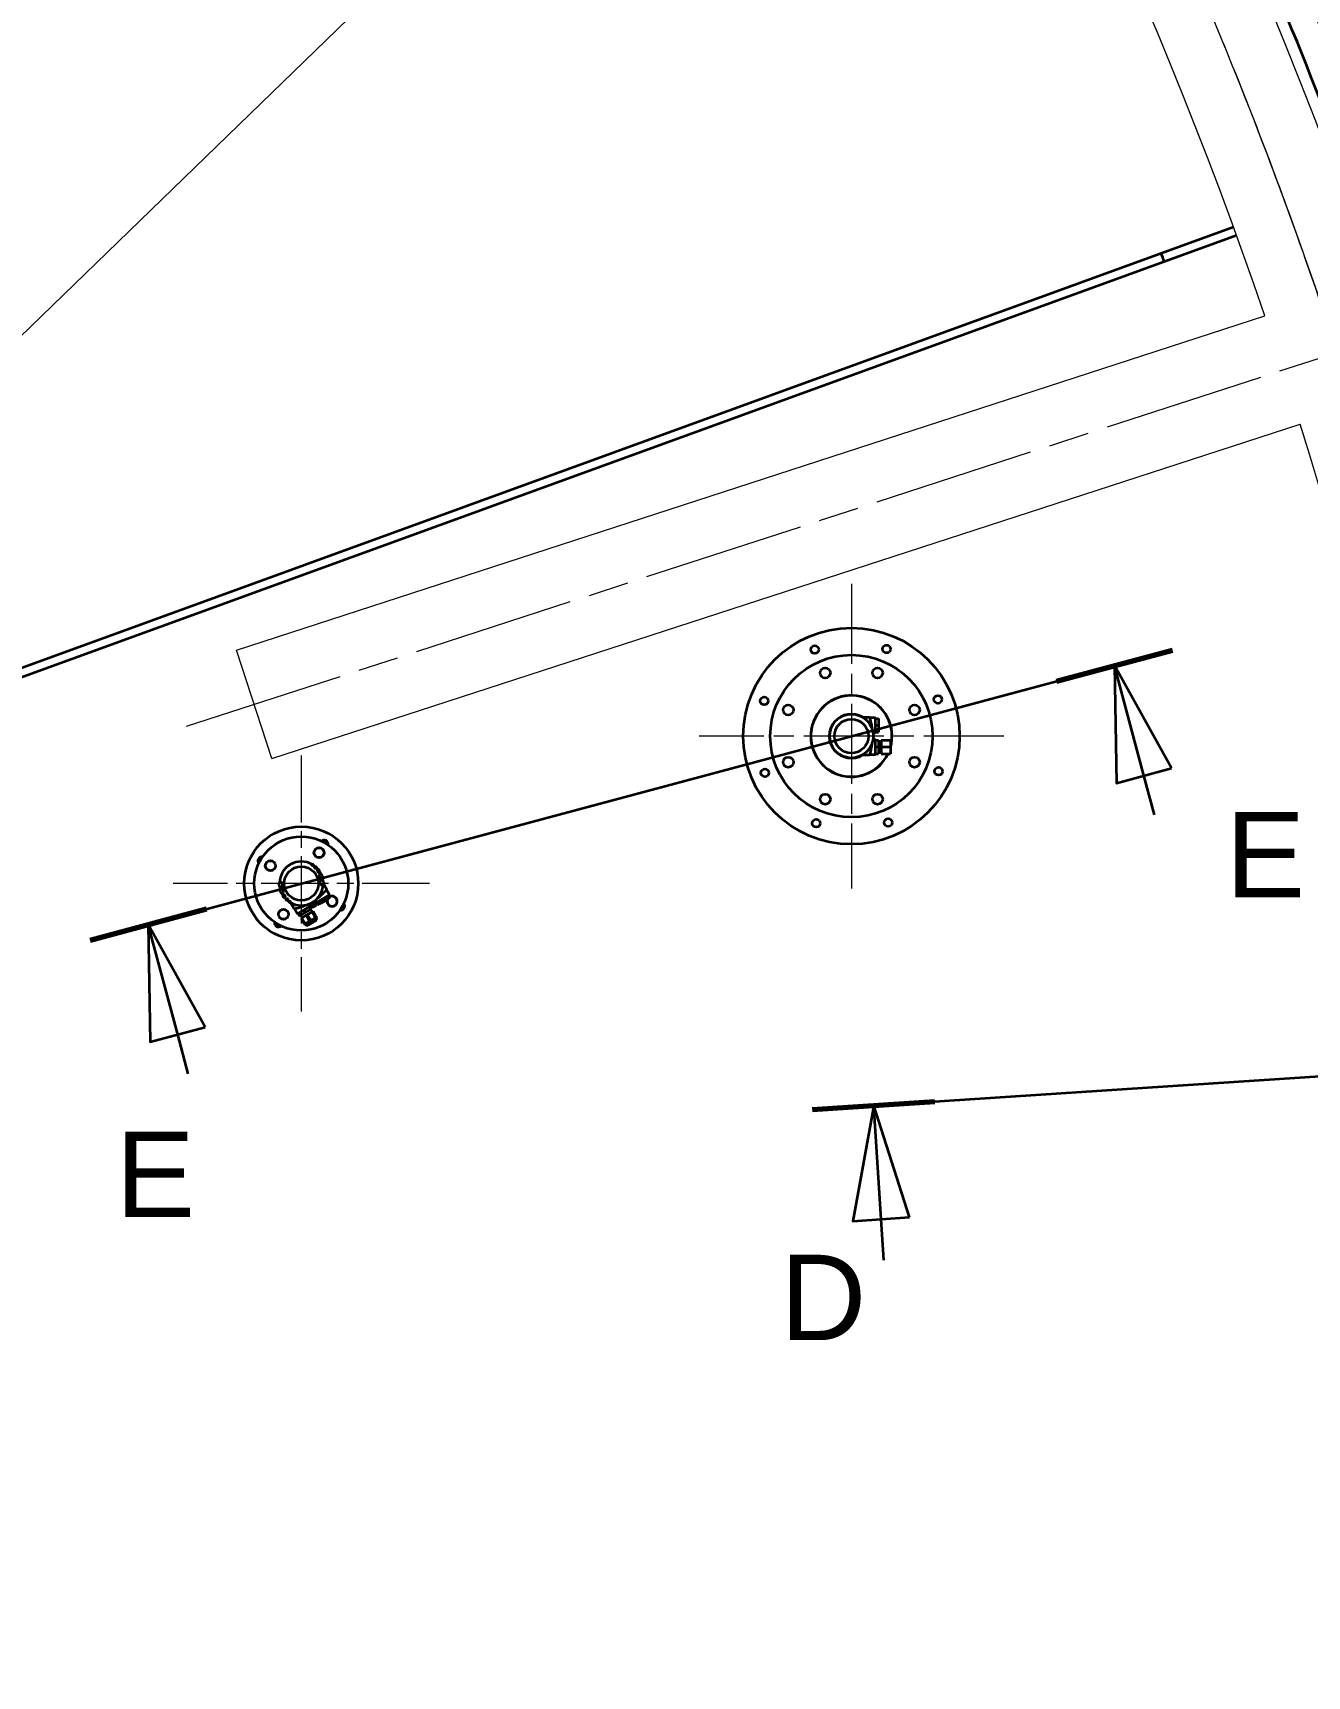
# Model space of a CAD drawing. Header units: millimetres. Extents: x 0 to 42050, y 0 to 29700.
# Drawn here: x 15014 to 17251, y 9618 to 12504 of the extents above; entities that cross this region are included whole.
import ezdxf

# ---------------------------------------------------------------- set-up
doc = ezdxf.new("R2010")
doc.units = ezdxf.units.MM
doc.header["$LTSCALE"] = 50
doc.linetypes.add('CHAIN', pattern=[0.3543, 0.2362, -0.0295, 0.0591, -0.0295])
for name, color, linetype, lineweight in [('Center Mark', 7, 'Continuous', 18), ('Section Line', 7, 'CHAIN', 35), ('Symbol', 7, 'Continuous', 18), ('Visible', 7, 'Continuous', 35)]:
    doc.layers.add(name, color=color, linetype=linetype, lineweight=lineweight)
for name, color, linetype, lineweight, true_color in [('P_Cable Ducts (CD)', 30, 'Continuous', 18, 0xff7f00), ('P_Cable Ducts Centerline', 30, 'CHAIN', 18, 0xff7f00), ('P_Condensate Centerline', 40, 'CHAIN', 18, 0xffbf00)]:
    doc.layers.add(name, color=color, linetype=linetype, lineweight=lineweight, true_color=true_color)
doc.styles.add('Title', font='arial.ttf')

# ---------------------------------------------------------------- blocks, each defined once
blk = doc.blocks.new('2dTransSection4')
at = {"layer": 'Section Line', "linetype": 'CHAIN', "ltscale": 19.827229}
blk.add_line((302.294, 218.219), (340.302, 228.403), dxfattribs=at)
at = {"layer": 'Section Line', "linetype": 'Continuous', "lineweight": 70}
for p, q in [((336.221, 227.31), (340.302, 228.403)), ((302.294, 218.219), (306.375, 219.312))]:
    blk.add_line(p, q, dxfattribs=at)
at = {"layer": 'Section Line', "linetype": 'Continuous'}
for p, q in [((339.297, 223.993), (338.261, 227.856)), ((340.263, 224.251), (338.261, 227.856)), ((338.261, 227.856), (338.331, 223.734)), ((338.331, 223.734), (340.263, 224.251)), ((339.666, 222.613), (339.297, 223.993)), ((305.37, 214.902), (304.334, 218.766)), ((306.335, 215.161), (304.334, 218.766)), ((304.334, 218.766), (304.404, 214.643)), ((304.404, 214.643), (306.335, 215.161)), ((305.739, 213.523), (305.37, 214.902))]:
    blk.add_line(p, q, dxfattribs=at)
at = {"layer": 'Section Line', "linetype": 'Continuous', "flags": 128}
for points in [[(340.263, 224.251), (338.261, 227.856), (338.331, 223.734), (340.263, 224.251)], [(306.335, 215.161), (304.334, 218.766), (304.404, 214.643), (306.335, 215.161)]]:
    blk.add_lwpolyline(points, dxfattribs=at)
at = {"layer": 'Section Line'}
for points in [[(340.263, 224.251), (338.261, 227.856), (338.331, 223.734), (340.263, 224.251)], [(306.335, 215.161), (304.334, 218.766), (304.404, 214.643), (306.335, 215.161)]]:
    blk.add_solid(points, dxfattribs=at)
at = {"layer": 'Section Line', "char_height": 3, "attachment_point": 7, "style": 'Title'}
for insert in [(342.164, 219.717), (303.178, 208.491)]:
    blk.add_mtext('E', dxfattribs=dict(at, insert=insert))
blk = doc.blocks.new('2dTransSection5')
at = {"layer": 'Section Line', "linetype": 'CHAIN', "ltscale": 20.058744}
blk.add_line((327.657, 212.264), (367.412, 214.87), dxfattribs=at)
at = {"layer": 'Section Line', "linetype": 'Continuous', "lineweight": 70}
for p, q in [((363.115, 214.589), (367.412, 214.87)), ((327.657, 212.264), (331.954, 212.546))]:
    blk.add_line(p, q, dxfattribs=at)
at = {"layer": 'Section Line', "linetype": 'Continuous'}
for p, q in [((365.264, 214.729), (364.527, 210.673)), ((365.525, 210.738), (365.264, 214.729)), ((366.523, 210.803), (365.264, 214.729)), ((329.806, 212.405), (329.069, 208.348)), ((330.067, 208.414), (329.806, 212.405)), ((331.065, 208.479), (329.806, 212.405)), ((364.527, 210.673), (366.523, 210.803)), ((365.62, 209.297), (365.525, 210.738)), ((329.069, 208.348), (331.065, 208.479)), ((330.162, 206.973), (330.067, 208.414))]:
    blk.add_line(p, q, dxfattribs=at)
at = {"layer": 'Section Line', "linetype": 'Continuous', "flags": 128}
for points in [[(366.523, 210.803), (365.264, 214.729), (364.527, 210.673), (366.523, 210.803)], [(331.065, 208.479), (329.806, 212.405), (329.069, 208.348), (331.065, 208.479)]]:
    blk.add_lwpolyline(points, dxfattribs=at)
at = {"layer": 'Section Line'}
for points in [[(366.523, 210.803), (365.264, 214.729), (364.527, 210.673), (366.523, 210.803)], [(331.065, 208.479), (329.806, 212.405), (329.069, 208.348), (331.065, 208.479)]]:
    blk.add_solid(points, dxfattribs=at)
at = {"layer": 'Section Line', "char_height": 3, "attachment_point": 7, "style": 'Title'}
for insert in [(368.249, 207.481), (326.52, 204.166)]:
    blk.add_mtext('D', dxfattribs=dict(at, insert=insert))
blk = doc.blocks.new('Balloon49')
at = {"layer": 'Symbol'}
blk.add_line((298.383, 238.003), (360.266, 298.007), dxfattribs=at)

msp = doc.modelspace()

# ---------------------------------------------------------------- linework, layer by layer
at = {"layer": 'Center Mark', "linetype": 'CHAIN', "ltscale": 11.889819}
for p, q in [((16451.2, 11536.56), (16451.2, 11001.56)), ((16718.7, 11269.06), (16183.7, 11269.06))]:
    msp.add_line(p, q, dxfattribs=at)
at = {"layer": 'Center Mark', "linetype": 'CHAIN', "ltscale": 10.000767}
for p, q in [((15485.27, 11235.24), (15485.27, 10785.24)), ((15710.27, 11010.24), (15260.27, 11010.24))]:
    msp.add_line(p, q, dxfattribs=at)
at = {"layer": 'P_Cable Ducts (CD)'}
for p, q in [((15371.79, 11420.06), (17177.16, 12007.06)), ((15433.63, 11229.86), (17239.34, 11816.97)), ((15433.63, 11229.86), (15371.79, 11420.06))]:
    msp.add_line(p, q, dxfattribs=at)
for radius, start, end in [(8030, 304.017858, 74.209996), (7830, 18.844238, 73.39969), (7830, 326.60031, 17.380702)]:
    msp.add_arc((9766.85, 9477.99), radius, start, end, dxfattribs=at)
at = {"layer": 'P_Cable Ducts Centerline', "ltscale": 23.990969}
msp.add_line((15283.84, 11286.31), (17327.13, 11950.66), dxfattribs=at)
at = {"layer": 'P_Condensate Centerline', "ltscale": 23.990969}
for start, end in [(340.336504, 74.351842), (314.622936, 46.728136), (205.648158, 21.225769), (255.589818, 21.225769)]:
    msp.add_arc((9766.85, 9477.99), 7930, start, end, dxfattribs=at)
at = {"layer": 'Visible'}
for p, q in [((10169.91, 9633.21), (17121.9, 12163.53)), ((17127.38, 12148.49), (10175.38, 9618.17)), ((16470.82, 11302.15), (16483.06, 11302.15)), ((16483.27, 11301.56), (16493.7, 11301.56)), ((16486.87, 11288.06), (16486.87, 11288.06)), ((16493.7, 11300.06), (16493.7, 11301.56)), ((16493.7, 11300.06), (16493.7, 11299.41)), ((16493.7, 11300.06), (16498.7, 11300.06)), ((16493.7, 11288.7), (16493.7, 11299.41)), ((16493.7, 11288.7), (16493.7, 11288.06)), ((16493.7, 11288.06), (16493.7, 11287.41)), ((16493.7, 11288.06), (16498.7, 11288.06)), ((16493.7, 11276.7), (16493.7, 11287.41)), ((16498.7, 11300.06), (16498.7, 11288.06)), ((16498.7, 11288.06), (16498.7, 11276.06)), ((16488.87, 11276.83), (16489.7, 11276.83)), ((16488.87, 11261.28), (16489.7, 11261.28)), ((16489.17, 11275.24), (16489.7, 11275.24)), ((16489.17, 11262.87), (16489.7, 11262.87)), ((16489.7, 11276.83), (16489.7, 11275.24)), ((16489.7, 11262.87), (16489.7, 11275.24)), ((16489.7, 11274.56), (16493.7, 11274.56)), ((16489.7, 11263.56), (16493.7, 11263.56)), ((16489.7, 11262.87), (16489.7, 11261.28)), ((16493.7, 11276.7), (16493.7, 11276.06)), ((16493.7, 11276.06), (16498.7, 11276.06)), ((16493.7, 11274.56), (16493.7, 11276.06)), ((16493.7, 11262.06), (16493.7, 11263.56)), ((16493.7, 11262.06), (16493.7, 11261.41)), ((16493.7, 11262.06), (16498.7, 11262.06)), ((16493.7, 11250.7), (16493.7, 11261.41)), ((16498.7, 11262.06), (16498.7, 11250.06)), ((16498.7, 11260.06), (16503.7, 11260.06)), ((16503.7, 11262.06), (16503.7, 11250.06)), ((16503.7, 11262.06), (16519.7, 11262.06)), ((16519.7, 11262.06), (16519.7, 11250.06)), ((16470.82, 11235.97), (16483.06, 11235.97)), ((16483.27, 11236.56), (16493.7, 11236.56)), ((16493.7, 11250.7), (16493.7, 11250.06)), ((16493.7, 11250.06), (16493.7, 11249.41)), ((16493.7, 11250.06), (16498.7, 11250.06)), ((16493.7, 11238.7), (16493.7, 11249.41)), ((16493.7, 11238.7), (16493.7, 11238.06)), ((16493.7, 11238.06), (16498.7, 11238.06)), ((16493.7, 11236.56), (16493.7, 11238.06)), ((16498.7, 11250.06), (16498.7, 11238.06)), ((16498.7, 11240.06), (16503.7, 11240.06)), ((16503.7, 11250.06), (16503.7, 11238.06)), ((16503.7, 11250.06), (16519.7, 11250.06)), ((16503.7, 11238.06), (16519.7, 11238.06)), ((16519.7, 11250.06), (16519.7, 11238.06)), ((15529.97, 10999.57), (15524.28, 11009.41)), ((15529.56, 10999.09), (15534.85, 10990.1)), ((15472.94, 10965.97), (15466.54, 10976.62)), ((15502.11, 10970.81), (15478.85, 10957.11)), ((15498.12, 10973.11), (15497.7, 10973.81)), ((15498.12, 10973.11), (15499.49, 10973.91)), ((15499.22, 10974.37), (15499.49, 10973.91)), ((15499.39, 10969.21), (15501.93, 10964.9)), ((15510.15, 10980.19), (15499.49, 10973.91)), ((15501.45, 10970.95), (15499.65, 10974.01)), ((15501.49, 10970.97), (15499.69, 10974.03)), ((15500.48, 10969.85), (15503.02, 10965.54)), ((15501.12, 10970.23), (15503.66, 10965.92)), ((15501.49, 10970.97), (15501.45, 10970.95)), ((15503.55, 10972.19), (15501.75, 10975.24)), ((15501.92, 10971.14), (15502.11, 10970.81)), ((15504.56, 10972.78), (15502.76, 10975.83)), ((15502.89, 10971.27), (15502.76, 10971.5)), ((15502.81, 10971.22), (15510.9, 10975.99)), ((15504.08, 10969.07), (15502.81, 10971.22)), ((15504.56, 10972.78), (15503.55, 10972.19)), ((15504.08, 10969.07), (15512.17, 10973.83)), ((15508.69, 10975.21), (15506.89, 10978.27)), ((15509.69, 10975.81), (15507.89, 10978.86)), ((15509.69, 10975.81), (15508.69, 10975.21)), ((15510.15, 10980.19), (15509.89, 10980.65)), ((15511.76, 10977.02), (15509.96, 10980.08)), ((15511.79, 10977.04), (15509.99, 10980.1)), ((15510.15, 10980.19), (15511.52, 10981)), ((15510.82, 10975.94), (15510.68, 10976.17)), ((15512.17, 10973.83), (15510.9, 10975.99)), ((15511.11, 10981.71), (15511.52, 10981)), ((15511.4, 10976.73), (15511.59, 10976.4)), ((15534.85, 10990.1), (15511.59, 10976.4)), ((15511.79, 10977.04), (15511.76, 10977.02)), ((15514.36, 10973.38), (15512.32, 10976.83)), ((15514.58, 10973.51), (15512.55, 10976.96)), ((15521.56, 10976.23), (15514.36, 10973.38)), ((15514.36, 10973.38), (15514.58, 10973.51)), ((15518.02, 10975.55), (15515.99, 10978.99)), ((15518.02, 10975.55), (15521.81, 10977.77)), ((15521.81, 10977.77), (15519.77, 10981.22)), ((15521.56, 10976.23), (15530.17, 10981.31)), ((15528.7, 10981.84), (15526.67, 10985.28)), ((15528.7, 10981.84), (15532.48, 10984.06)), ((15530.17, 10981.31), (15536.15, 10986.23)), ((15532.48, 10984.06), (15530.45, 10987.51)), ((15535.93, 10986.1), (15533.9, 10989.54)), ((15536.15, 10986.23), (15534.12, 10989.67)), ((15535.93, 10986.1), (15536.15, 10986.23)), ((15473.56, 10966.09), (15478.85, 10957.11)), ((15479.85, 10957.69), (15482.38, 10953.39)), ((15480.71, 10958.2), (15483.25, 10953.89)), ((15482.38, 10953.39), (15483.25, 10953.89)), ((15483.25, 10953.89), (15491.29, 10958.63)), ((15484.41, 10954.58), (15486.94, 10950.27)), ((15484.92, 10949.08), (15485.78, 10949.59)), ((15484.92, 10949.08), (15490.38, 10939.82)), ((15493.83, 10954.32), (15485.78, 10949.59)), ((15485.78, 10949.59), (15491.24, 10940.32)), ((15488.75, 10962.94), (15491.29, 10958.63)), ((15490.38, 10939.82), (15491.24, 10940.32)), ((15490.7, 10964.09), (15493.24, 10959.78)), ((15492, 10938.74), (15491.28, 10938.92)), ((15491.29, 10958.63), (15493.24, 10959.78)), ((15511.81, 10950.41), (15492, 10938.74)), ((15493.24, 10959.78), (15501.93, 10964.9)), ((15493.83, 10954.32), (15495.78, 10955.47)), ((15493.83, 10954.32), (15499.28, 10945.06)), ((15504.47, 10960.59), (15495.78, 10955.47)), ((15495.78, 10955.47), (15501.23, 10946.21)), ((15510.4, 10944.94), (15497.47, 10937.32)), ((15499.28, 10945.06), (15501.23, 10946.21)), ((15501.64, 10964.73), (15504.18, 10960.42)), ((15501.93, 10964.9), (15503.02, 10965.54)), ((15503.02, 10965.54), (15503.66, 10965.92)), ((15504.47, 10960.59), (15505.55, 10961.23)), ((15504.47, 10960.59), (15509.92, 10951.33)), ((15506.2, 10961.61), (15505.55, 10961.23)), ((15505.55, 10961.23), (15511.01, 10951.97)), ((15506.2, 10961.61), (15511.66, 10952.35)), ((15509.92, 10951.33), (15511.01, 10951.97)), ((15511.81, 10950.41), (15512, 10951.13))]:
    msp.add_line(p, q, dxfattribs=at)
for centre, radius in [((9766.85, 9477.99), 8250), ((16451.2, 11269.06), 190), ((16512.99, 11422.05), 7), ((16451.2, 11269.06), 142.5), ((16386.71, 11420.94), 7), ((16405.27, 11379.92), 9), ((16497.12, 11379.92), 9), ((16298.2, 11330.85), 7), ((16340.33, 11314.98), 9), ((16562.06, 11314.98), 9), ((16603.07, 11333.55), 7), ((16451.2, 11269.06), 38.47), ((16451.2, 11269.06), 29.99), ((16340.33, 11223.14), 9), ((16562.06, 11223.14), 9), ((16299.32, 11204.57), 7), ((16604.19, 11207.26), 7), ((16405.27, 11158.19), 9), ((16497.12, 11158.19), 9), ((16389.4, 11116.07), 7), ((16515.68, 11117.18), 7), ((15485.27, 11010.24), 100), ((15485.27, 11010.24), 82.5), ((15516.52, 11064.37), 9), ((15516.52, 11064.37), 8.75), ((15431.14, 11041.49), 9), ((15431.14, 11041.49), 8.75), ((15485.28, 11010.22), 30), ((15505.23, 11042.78), 1.31), ((15510.25, 11038.45), 1.82), ((15460.31, 10982), 1.82), ((15465.33, 10977.66), 1.31), ((15454.02, 10956.11), 9), ((15454.02, 10956.11), 8.75)]:
    msp.add_circle(centre, radius, dxfattribs=at)
for centre, radius, start, end in [((9766.85, 9477.99), 8420, 352.893014, 276.750813), ((9766.85, 9477.99), 8326.9, 5.718532, 276.329235), ((9766.85, 9477.99), 8150, 20.056241, 39.943759), ((9766.85, 9477.99), 8099.15, 20.392459, 30.41431), ((9766.85, 9477.99), 8050.85, 20.394369, 30.4124), ((9766.85, 9477.99), 7695, 19.940433, 20.059567), ((16451.2, 11269.06), 71.5, 343.34381, 334.30589), ((16451.2, 11269.06), 71.21, 344.13671, 334.19435), ((16451.2, 11269.06), 38.69, 58.78656, 301.21344), ((16388.7, 11269.06), 100, 6.231, 10.95278), ((16388.7, 11269.06), 100, 349.04722, 353.769), ((16451.2, 11269.06), 38.69, 354.25945, 5.74055), ((15525.27, 11079.52), 7, 348.60084, 131.39916), ((15415.99, 11050.24), 7, 78.60084, 221.39916), ((15485.28, 11010.22), 38.47, 60.41135, 177.48785), ((15505.28, 11042.86), 1.21, 55.0364, 61.97569), ((15485.28, 11010.22), 38.47, 50.96709, 56.60065), ((15510.31, 11038.52), 1.72, 45.07294, 51.93906), ((15485.28, 11010.22), 38.47, 39.54736, 46.04491), ((15515.01, 11032.23), 2.51, 33.10268, 39.90933), ((15485.28, 11010.22), 38.47, 25.49027, 33.46464), ((15518.45, 11023.29), 3.86, 18.12939, 24.88465), ((15485.28, 11010.22), 38.47, 187.52415, 197.52173), ((15452.1, 10997.15), 3.86, 198.12939, 204.88465), ((15485.28, 11010.22), 38.47, 240.41135, 357.48785), ((15485.28, 11010.22), 38.47, 7.52415, 17.52173), ((15485.28, 11010.22), 38.47, 205.49027, 213.46464), ((15455.55, 10988.22), 2.51, 213.10268, 219.90933), ((15485.28, 11010.22), 38.47, 219.54736, 226.04491), ((15460.25, 10981.92), 1.72, 225.07294, 231.93906), ((15485.28, 11010.22), 38.47, 230.96709, 236.60065), ((15465.28, 10977.58), 1.21, 235.0364, 241.97569), ((15453.55, 11064.07), 100, 289.55322, 294.275), ((15486.55, 11008.07), 40, 291.87907, 309.13293), ((15504.41, 10977.76), 8.7, 267.84619, 333.16581), ((15486.55, 11008.07), 39.62, 297.03618, 303.97582), ((15453.55, 11064.07), 100, 306.737, 311.45878), ((15539.4, 10978.99), 9, 161.21449, 114.89974), ((15539.4, 10978.99), 8.75, 158.46622, 114.73903), ((15554.55, 10970.24), 7, 258.60084, 41.39916), ((15445.27, 10940.96), 7, 168.60084, 311.39916), ((15495.44, 10940.77), 4, 210.506, 300.506), ((15508.37, 10948.38), 4, 300.506, 30.506)]:
    msp.add_arc(centre, radius, start, end, dxfattribs=at)
for centre in [(15482.44, 11005.65), (15490.65, 11010.49)]:
    msp.add_ellipse(centre, major_axis=(20.11, -34.14), ratio=0.5, start_param=6.2226255, end_param=6.3437451, dxfattribs=at)
for points, knots in [([(16486.87, 11288.06), (16486.54, 11289.81), (16486.15, 11291.53), (16485.35, 11294.76), (16484.94, 11296.24), (16484.17, 11298.82), (16483.82, 11299.9), (16483.31, 11301.44), (16483.14, 11301.92), (16483.07, 11302.13), (16483.06, 11302.15), (16483.06, 11302.15)], [-3.2040286, -3.2040286, -3.2040286, -3.2040286, -2.6702293, -2.6702293, -2.1390184, -2.1390184, -1.6018016, -1.6018016, -1.0849327, -1.0849327, -0.9490741, -0.9490741, -0.9490741, -0.9490741]), ([(16483.06, 11235.97), (16483.06, 11235.97), (16483.06, 11235.97), (16483.07, 11235.99), (16483.2, 11236.35), (16483.67, 11237.74), (16484.01, 11238.77), (16484.8, 11241.4), (16485.25, 11242.99), (16486.11, 11246.41), (16486.52, 11248.22), (16486.87, 11250.06)], [-2.2570602, -2.2570602, -2.2570602, -2.2570602, -2.2374266, -2.2374266, -1.7027674, -1.7027674, -1.1397398, -1.1397398, -0.5606326, -0.5606326, 0, 0, 0, 0]), ([(15515.03, 11034.72), (15514.92, 11034.72), (15514.87, 11034.71), (15514.59, 11034.67), (15514.37, 11034.59), (15513.96, 11034.36), (15513.79, 11034.2), (15513.53, 11033.88), (15513.39, 11033.67), (15513.21, 11033.08), (15513.19, 11032.78), (15513.25, 11032.17), (15513.35, 11031.85), (15513.67, 11031.27), (15513.88, 11031.01), (15514.37, 11030.61), (15514.64, 11030.46), (15515.18, 11030.28), (15515.44, 11030.25), (15515.71, 11030.26)], [-0.88809405, -0.88809405, -0.88809405, -0.88809405, -0.85408507, -0.85408507, -0.70432621, -0.70432621, -0.55057287, -0.55057287, -0.45351319, -0.45351319, -0.36719905, -0.36719905, -0.26892999, -0.26892999, -0.1703214, -0.1703214, -0.07964232, -0.07964232, 0, 0, 0, 0]), ([(15515.71, 11030.26), (15515.87, 11030.27), (15516.03, 11030.3), (15516.33, 11030.39), (15516.48, 11030.46), (15516.85, 11030.68), (15517.02, 11030.86), (15517.25, 11031.18), (15517.39, 11031.41), (15517.54, 11032.04), (15517.55, 11032.34), (15517.45, 11032.96), (15517.32, 11033.27), (15516.98, 11033.82), (15516.76, 11034.07), (15516.25, 11034.45), (15515.98, 11034.57), (15515.5, 11034.71), (15515.32, 11034.74), (15515.03, 11034.72)], [-2.0208705, -2.0208705, -2.0208705, -2.0208705, -1.8772545, -1.8772545, -1.7333861, -1.7333861, -1.4840345, -1.4840345, -1.2802086, -1.2802086, -1.1063424, -1.1063424, -0.9134867, -0.9134867, -0.7236901, -0.7236901, -0.5382233, -0.5382233, -0.3900342, -0.3900342, -0.3900342, -0.3900342]), ([(15521.1, 11026.1), (15521.05, 11026.15), (15521, 11026.2), (15520.67, 11026.47), (15520.35, 11026.65), (15519.61, 11026.92), (15519.25, 11026.95), (15518.7, 11026.92), (15518.4, 11026.87), (15517.78, 11026.59), (15517.51, 11026.39), (15517.03, 11025.88), (15516.84, 11025.57), (15516.56, 11024.8), (15516.49, 11024.35), (15516.52, 11023.4), (15516.65, 11022.9), (15517.06, 11021.99), (15517.35, 11021.57), (15517.72, 11021.24)], [-0.9704707, -0.9704707, -0.9704707, -0.9704707, -0.9524176, -0.9524176, -0.85976986, -0.85976986, -0.74750581, -0.74750581, -0.64536478, -0.64536478, -0.54574744, -0.54574744, -0.43407682, -0.43407682, -0.30115872, -0.30115872, -0.14884368, -0.14884368, 0, 0, 0, 0]), ([(15517.72, 11021.24), (15517.9, 11021.07), (15518.09, 11020.92), (15518.51, 11020.68), (15518.74, 11020.58), (15519.32, 11020.41), (15519.65, 11020.39), (15520.21, 11020.44), (15520.48, 11020.5), (15521.05, 11020.76), (15521.32, 11020.96), (15521.79, 11021.47), (15521.98, 11021.79), (15522.27, 11022.56), (15522.33, 11023.01), (15522.29, 11023.97), (15522.16, 11024.48), (15521.68, 11025.5), (15521.36, 11025.86), (15521.1, 11026.1)], [-1.02918354, -1.02918354, -1.02918354, -1.02918354, -0.99109345, -0.99109345, -0.95291598, -0.95291598, -0.89650154, -0.89650154, -0.85215658, -0.85215658, -0.80310396, -0.80310396, -0.74741836, -0.74741836, -0.68109495, -0.68109495, -0.60482262, -0.60482262, -0.51371144, -0.51371144, -0.51371144, -0.51371144]), ([(15446.77, 11011.83), (15446.52, 11011.51), (15446.32, 11011.15), (15446.01, 11010.4), (15445.9, 11010.01), (15445.72, 11008.88), (15445.76, 11008.12), (15446.09, 11006.77), (15446.34, 11006.25), (15446.84, 11005.47), (15447.14, 11005.14), (15447.82, 11004.65), (15448.14, 11004.5), (15448.79, 11004.3), (15449.13, 11004.27), (15449.82, 11004.34), (15450.18, 11004.45), (15450.76, 11004.77), (15451.13, 11005.01), (15451.49, 11005.46)], [-1.6090311, -1.6090311, -1.6090311, -1.6090311, -1.482703, -1.482703, -1.3561132, -1.3561132, -1.1304218, -1.1304218, -0.9277192, -0.9277192, -0.7363072, -0.7363072, -0.5716999, -0.5716999, -0.3817858, -0.3817858, -0.1705714, -0.1705714, 0, 0, 0, 0]), ([(15451.49, 11005.46), (15451.86, 11005.92), (15452.07, 11006.41), (15452.35, 11007.2), (15452.44, 11007.67), (15452.52, 11008.75), (15452.47, 11009.41), (15452.11, 11010.64), (15451.87, 11011.15), (15451.37, 11011.85), (15451.06, 11012.21), (15450.33, 11012.69), (15450.01, 11012.83), (15449.29, 11013.01), (15448.98, 11013), (15448.44, 11012.95), (15448.08, 11012.83), (15447.5, 11012.51), (15447.13, 11012.27), (15446.77, 11011.83)], [-1.472432, -1.472432, -1.472432, -1.472432, -1.3377055, -1.3377055, -1.1479442, -1.1479442, -0.917166, -0.917166, -0.7189185, -0.7189185, -0.5770011, -0.5770011, -0.4876941, -0.4876941, -0.3821992, -0.3821992, -0.1715089, -0.1715089, 0, 0, 0, 0]), ([(15452.84, 10999.21), (15452.66, 10999.37), (15452.46, 10999.52), (15452.04, 10999.77), (15451.82, 10999.87), (15451.24, 11000.04), (15450.91, 11000.06), (15450.35, 11000.01), (15450.08, 10999.95), (15449.51, 10999.69), (15449.24, 10999.49), (15448.76, 10998.97), (15448.57, 10998.66), (15448.29, 10997.89), (15448.23, 10997.43), (15448.27, 10996.47), (15448.4, 10995.96), (15448.88, 10994.95), (15449.2, 10994.58), (15449.46, 10994.34)], [-1.02918354, -1.02918354, -1.02918354, -1.02918354, -0.99109345, -0.99109345, -0.95291598, -0.95291598, -0.89650154, -0.89650154, -0.85215658, -0.85215658, -0.80310396, -0.80310396, -0.74741836, -0.74741836, -0.68109495, -0.68109495, -0.60482262, -0.60482262, -0.51371144, -0.51371144, -0.51371144, -0.51371144]), ([(15449.46, 10994.34), (15449.51, 10994.29), (15449.56, 10994.25), (15449.89, 10993.98), (15450.2, 10993.79), (15450.95, 10993.52), (15451.31, 10993.5), (15451.86, 10993.52), (15452.16, 10993.58), (15452.77, 10993.85), (15453.05, 10994.05), (15453.53, 10994.56), (15453.72, 10994.88), (15454, 10995.64), (15454.07, 10996.09), (15454.04, 10997.04), (15453.91, 10997.55), (15453.49, 10998.46), (15453.2, 10998.87), (15452.84, 10999.21)], [-0.96963496, -0.96963496, -0.96963496, -0.96963496, -0.95160389, -0.95160389, -0.85904006, -0.85904006, -0.74686425, -0.74686425, -0.64482063, -0.64482063, -0.54529794, -0.54529794, -0.43373625, -0.43373625, -0.3009485, -0.3009485, -0.14878153, -0.14878153, 0, 0, 0, 0]), ([(15519.07, 11014.99), (15518.7, 11014.52), (15518.49, 11014.03), (15518.21, 11013.25), (15518.11, 11012.77), (15518.04, 11011.7), (15518.09, 11011.04), (15518.44, 11009.8), (15518.69, 11009.3), (15519.19, 11008.59), (15519.5, 11008.23), (15520.23, 11007.75), (15520.55, 11007.61), (15521.27, 11007.43), (15521.58, 11007.44), (15522.12, 11007.5), (15522.47, 11007.62), (15523.06, 11007.93), (15523.42, 11008.18), (15523.78, 11008.62)], [-1.472432, -1.472432, -1.472432, -1.472432, -1.3377055, -1.3377055, -1.1479442, -1.1479442, -0.917166, -0.917166, -0.7189185, -0.7189185, -0.5770011, -0.5770011, -0.4876941, -0.4876941, -0.3821992, -0.3821992, -0.1715089, -0.1715089, 0, 0, 0, 0]), ([(15523.78, 11008.62), (15524.04, 11008.94), (15524.24, 11009.29), (15524.55, 11010.04), (15524.66, 11010.44), (15524.83, 11011.57), (15524.8, 11012.32), (15524.47, 11013.67), (15524.22, 11014.2), (15523.72, 11014.97), (15523.42, 11015.31), (15522.74, 11015.8), (15522.42, 11015.95), (15521.77, 11016.15), (15521.43, 11016.18), (15520.74, 11016.11), (15520.38, 11015.99), (15519.8, 11015.68), (15519.43, 11015.43), (15519.07, 11014.99)], [-1.6078877, -1.6078877, -1.6078877, -1.6078877, -1.4817493, -1.4817493, -1.3553528, -1.3553528, -1.1299686, -1.1299686, -0.9275041, -0.9275041, -0.7363385, -0.7363385, -0.5717803, -0.5717803, -0.3818182, -0.3818182, -0.170612, -0.170612, 0, 0, 0, 0]), ([(15519.76, 10989.13), (15520.01, 10989.35), (15520.26, 10989.57), (15520.5, 10989.79), (15520.62, 10989.9), (15520.75, 10990.01), (15520.87, 10990.12), (15520.99, 10990.23), (15521.11, 10990.34), (15521.23, 10990.45), (15521.35, 10990.56), (15521.47, 10990.67), (15521.59, 10990.79), (15521.71, 10990.9), (15521.83, 10991.01), (15521.95, 10991.12), (15522.07, 10991.23), (15522.19, 10991.34), (15522.3, 10991.46), (15522.42, 10991.57), (15522.54, 10991.68), (15522.66, 10991.79), (15522.77, 10991.9), (15522.89, 10992.01), (15523, 10992.12), (15523.12, 10992.23), (15523.23, 10992.34), (15523.34, 10992.45), (15523.46, 10992.56), (15523.57, 10992.67), (15523.68, 10992.78), (15523.79, 10992.89), (15523.9, 10993), (15524.01, 10993.11), (15524.12, 10993.22), (15524.23, 10993.32), (15524.33, 10993.43), (15524.44, 10993.54), (15524.55, 10993.64), (15524.65, 10993.75), (15524.75, 10993.85), (15524.86, 10993.96), (15524.96, 10994.06), (15525.01, 10994.11), (15525.06, 10994.17), (15525.11, 10994.22), (15525.16, 10994.27), (15525.21, 10994.32), (15525.26, 10994.37), (15525.36, 10994.47), (15525.46, 10994.57), (15525.55, 10994.68), (15525.65, 10994.78), (15525.75, 10994.88), (15525.84, 10994.98), (15525.94, 10995.07), (15526.03, 10995.17), (15526.12, 10995.27), (15526.21, 10995.37), (15526.31, 10995.46), (15526.4, 10995.56), (15526.48, 10995.65), (15526.57, 10995.75), (15526.66, 10995.84), (15526.75, 10995.93), (15526.83, 10996.03), (15526.92, 10996.12), (15527, 10996.21), (15527.08, 10996.3), (15527.16, 10996.39), (15527.24, 10996.47), (15527.32, 10996.56), (15527.4, 10996.64), (15527.48, 10996.73), (15527.56, 10996.81), (15527.63, 10996.9), (15527.7, 10996.98), (15527.78, 10997.06), (15527.85, 10997.14), (15527.92, 10997.22), (15527.99, 10997.29), (15528.06, 10997.37), (15528.12, 10997.44), (15528.19, 10997.52), (15528.25, 10997.59), (15528.32, 10997.66), (15528.38, 10997.74), (15528.44, 10997.8), (15528.51, 10997.87), (15528.57, 10997.94), (15528.62, 10998.01), (15528.68, 10998.07), (15528.74, 10998.14), (15528.79, 10998.2), (15528.85, 10998.26), (15528.9, 10998.32), (15528.95, 10998.38), (15529, 10998.44), (15529.05, 10998.5), (15529.1, 10998.55), (15529.15, 10998.61), (15529.19, 10998.66), (15529.23, 10998.71), (15529.28, 10998.76), (15529.32, 10998.81), (15529.36, 10998.85), (15529.4, 10998.9), (15529.44, 10998.94), (15529.47, 10998.99), (15529.51, 10999.03), (15529.54, 10999.07), (15529.58, 10999.11), (15529.61, 10999.14), (15529.64, 10999.18), (15529.67, 10999.21), (15529.69, 10999.24), (15529.72, 10999.28), (15529.74, 10999.3), (15529.77, 10999.33), (15529.79, 10999.36), (15529.81, 10999.38), (15529.83, 10999.41), (15529.85, 10999.43), (15529.87, 10999.45), (15529.88, 10999.47), (15529.9, 10999.48), (15529.91, 10999.5), (15529.92, 10999.51), (15529.93, 10999.53), (15529.94, 10999.54), (15529.95, 10999.55), (15529.96, 10999.55), (15529.96, 10999.56), (15529.96, 10999.56), (15529.97, 10999.57), (15529.97, 10999.57), (15529.97, 10999.57), (15529.97, 10999.57), (15529.97, 10999.57)], [0, 0, 0, 0, 0.9921281, 0.9921281, 0.9921281, 1.4883499, 1.4883499, 1.4883499, 1.9845113, 1.9845113, 1.9845113, 2.481689, 2.481689, 2.481689, 2.9801631, 2.9801631, 2.9801631, 3.4796873, 3.4796873, 3.4796873, 3.9799927, 3.9799927, 3.9799927, 4.4807934, 4.4807934, 4.4807934, 4.9817923, 4.9817923, 4.9817923, 5.482687, 5.482687, 5.482687, 5.9831749, 5.9831749, 5.9831749, 6.4829584, 6.4829584, 6.4829584, 6.9817506, 6.9817506, 6.9817506, 7.4792811, 7.4792811, 7.4792811, 7.7274948, 7.7274948, 7.7274948, 7.975713, 7.975713, 7.975713, 8.4732682, 8.4732682, 8.4732682, 8.9720891, 8.9720891, 8.9720891, 9.4718876, 9.4718876, 9.4718876, 9.9723621, 9.9723621, 9.9723621, 10.4732037, 10.4732037, 10.4732037, 10.9741017, 10.9741017, 10.9741017, 11.4747494, 11.4747494, 11.4747494, 11.9748495, 11.9748495, 11.9748495, 12.4741199, 12.4741199, 12.4741199, 12.9723001, 12.9723001, 12.9723001, 13.4691573, 13.4691573, 13.4691573, 13.9659376, 13.9659376, 13.9659376, 14.4642161, 14.4642161, 14.4642161, 14.9636726, 14.9636726, 14.9636726, 15.4639646, 15.4639646, 15.4639646, 15.9647413, 15.9647413, 15.9647413, 16.4656514, 16.4656514, 16.4656514, 16.9663498, 16.9663498, 16.9663498, 17.4665051, 17.4665051, 17.4665051, 17.9658069, 17.9658069, 17.9658069, 18.4639742, 18.4639742, 18.4639742, 18.9607635, 18.9607635, 18.9607635, 19.4576412, 19.4576412, 19.4576412, 19.9560168, 19.9560168, 19.9560168, 20.4555703, 20.4555703, 20.4555703, 20.9559542, 20.9559542, 20.9559542, 21.456803, 21.456803, 21.456803, 21.9577426, 21.9577426, 21.9577426, 22.4583987, 22.4583987, 22.4583987, 22.4914433, 22.4914433, 22.4914433, 22.4914433]), ([(15454.85, 10990.19), (15454.69, 10990.18), (15454.53, 10990.15), (15454.23, 10990.06), (15454.08, 10989.99), (15453.71, 10989.76), (15453.53, 10989.58), (15453.31, 10989.27), (15453.16, 10989.04), (15453.02, 10988.41), (15453.01, 10988.11), (15453.11, 10987.49), (15453.23, 10987.18), (15453.58, 10986.62), (15453.8, 10986.38), (15454.31, 10986), (15454.58, 10985.87), (15455.06, 10985.74), (15455.24, 10985.7), (15455.53, 10985.72)], [-2.0208705, -2.0208705, -2.0208705, -2.0208705, -1.8772545, -1.8772545, -1.7333861, -1.7333861, -1.4840345, -1.4840345, -1.2802086, -1.2802086, -1.1063424, -1.1063424, -0.9134867, -0.9134867, -0.7236901, -0.7236901, -0.5382233, -0.5382233, -0.3900342, -0.3900342, -0.3900342, -0.3900342]), ([(15455.53, 10985.72), (15455.64, 10985.73), (15455.69, 10985.73), (15455.97, 10985.78), (15456.19, 10985.86), (15456.59, 10986.09), (15456.77, 10986.24), (15457.03, 10986.56), (15457.17, 10986.78), (15457.35, 10987.37), (15457.37, 10987.66), (15457.31, 10988.28), (15457.2, 10988.59), (15456.89, 10989.17), (15456.67, 10989.43), (15456.19, 10989.83), (15455.92, 10989.98), (15455.38, 10990.16), (15455.11, 10990.2), (15454.85, 10990.19)], [-0.88809405, -0.88809405, -0.88809405, -0.88809405, -0.85408507, -0.85408507, -0.70432621, -0.70432621, -0.55057287, -0.55057287, -0.45351319, -0.45351319, -0.36719905, -0.36719905, -0.26892999, -0.26892999, -0.1703214, -0.1703214, -0.07964232, -0.07964232, 0, 0, 0, 0]), ([(15472.94, 10965.97), (15472.94, 10965.97), (15472.94, 10965.97), (15472.94, 10965.97), (15472.94, 10965.97), (15472.95, 10965.97), (15472.95, 10965.97), (15472.96, 10965.97), (15472.97, 10965.97), (15472.98, 10965.98), (15472.99, 10965.98), (15473, 10965.98), (15473, 10965.98), (15473.01, 10965.98), (15473.02, 10965.98), (15473.03, 10965.99), (15473.05, 10965.99), (15473.07, 10965.99), (15473.1, 10966), (15473.12, 10966), (15473.15, 10966.01), (15473.18, 10966.02), (15473.21, 10966.02), (15473.24, 10966.03), (15473.28, 10966.04), (15473.32, 10966.04), (15473.36, 10966.05), (15473.4, 10966.06), (15473.44, 10966.07), (15473.49, 10966.08), (15473.54, 10966.09), (15473.59, 10966.1), (15473.64, 10966.11), (15473.69, 10966.12), (15473.75, 10966.13), (15473.81, 10966.14), (15473.87, 10966.16), (15473.93, 10966.17), (15473.99, 10966.18), (15474.05, 10966.2), (15474.12, 10966.21), (15474.19, 10966.22), (15474.26, 10966.24), (15474.33, 10966.25), (15474.4, 10966.27), (15474.48, 10966.28), (15474.63, 10966.32), (15474.79, 10966.35), (15474.96, 10966.39), (15475.04, 10966.41), (15475.13, 10966.43), (15475.22, 10966.45), (15475.31, 10966.47), (15475.41, 10966.49), (15475.5, 10966.51), (15475.6, 10966.53), (15475.7, 10966.55), (15475.8, 10966.58), (15475.9, 10966.6), (15476, 10966.62), (15476.1, 10966.65), (15476.21, 10966.67), (15476.31, 10966.7), (15476.42, 10966.72), (15476.53, 10966.75), (15476.64, 10966.77), (15476.75, 10966.8), (15476.87, 10966.83), (15476.98, 10966.85), (15477.1, 10966.88), (15477.21, 10966.91), (15477.33, 10966.94), (15477.45, 10966.97), (15477.57, 10967), (15477.69, 10967.03), (15477.81, 10967.06), (15477.87, 10967.07), (15477.93, 10967.09), (15478, 10967.1), (15478.06, 10967.12), (15478.12, 10967.14), (15478.18, 10967.15), (15478.31, 10967.18), (15478.44, 10967.22), (15478.57, 10967.25), (15478.7, 10967.28), (15478.83, 10967.32), (15478.96, 10967.35), (15479.09, 10967.39), (15479.23, 10967.42), (15479.36, 10967.46), (15479.5, 10967.5), (15479.64, 10967.53), (15479.77, 10967.57), (15479.91, 10967.61), (15480.05, 10967.65), (15480.19, 10967.69), (15480.34, 10967.72), (15480.48, 10967.76), (15480.62, 10967.8), (15480.77, 10967.85), (15480.91, 10967.89), (15481.06, 10967.93), (15481.2, 10967.97), (15481.35, 10968.01), (15481.5, 10968.05), (15481.64, 10968.1), (15481.79, 10968.14), (15481.94, 10968.19), (15482.09, 10968.23), (15482.24, 10968.27), (15482.39, 10968.32), (15482.54, 10968.36), (15482.69, 10968.41), (15482.84, 10968.46), (15482.92, 10968.48), (15482.99, 10968.5), (15483.07, 10968.53), (15483.14, 10968.55), (15483.22, 10968.57), (15483.3, 10968.6), (15483.45, 10968.64), (15483.6, 10968.69), (15483.76, 10968.74), (15483.91, 10968.79), (15484.06, 10968.84), (15484.22, 10968.89), (15484.37, 10968.94), (15484.53, 10968.99), (15484.68, 10969.04), (15484.84, 10969.09), (15484.99, 10969.14), (15485.15, 10969.19), (15485.3, 10969.25), (15485.46, 10969.3), (15485.62, 10969.35), (15485.77, 10969.4), (15485.93, 10969.46), (15486.08, 10969.51), (15486.24, 10969.56), (15486.4, 10969.62), (15486.55, 10969.67), (15486.71, 10969.73), (15486.86, 10969.78), (15487.02, 10969.84)], [9.4479436, 9.4479436, 9.4479436, 9.4479436, 9.4924695, 9.4924695, 9.4924695, 9.9916167, 9.9916167, 9.9916167, 10.4894469, 10.4894469, 10.4894469, 10.7377795, 10.7377795, 10.7377795, 10.9860516, 10.9860516, 10.9860516, 11.4837241, 11.4837241, 11.4837241, 11.9826998, 11.9826998, 11.9826998, 12.4826938, 12.4826938, 12.4826938, 12.983388, 12.983388, 12.983388, 13.4844401, 13.4844401, 13.4844401, 13.9854922, 13.9854922, 13.9854922, 14.4861787, 14.4861787, 14.4861787, 14.9861344, 14.9861344, 14.9861344, 15.4850027, 15.4850027, 15.4850027, 15.9824438, 15.9824438, 15.9824438, 16.977056, 16.977056, 16.977056, 17.4761591, 17.4761591, 17.4761591, 17.9761631, 17.9761631, 17.9761631, 18.4767845, 18.4767845, 18.4767845, 18.9777199, 18.9777199, 18.9777199, 19.4786516, 19.4786516, 19.4786516, 19.9792546, 19.9792546, 19.9792546, 20.4792019, 20.4792019, 20.4792019, 20.9781716, 20.9781716, 20.9781716, 21.4758527, 21.4758527, 21.4758527, 21.7241211, 21.7241211, 21.7241211, 21.9724457, 21.9724457, 21.9724457, 22.470175, 22.470175, 22.470175, 22.9691473, 22.9691473, 22.9691473, 23.4691045, 23.4691045, 23.4691045, 23.9697693, 23.9697693, 23.9697693, 24.4708507, 24.4708507, 24.4708507, 24.9720498, 24.9720498, 24.9720498, 25.4730653, 25.4730653, 25.4730653, 25.9735982, 25.9735982, 25.9735982, 26.4733576, 26.4733576, 26.4733576, 26.9720664, 26.9720664, 26.9720664, 27.4694669, 27.4694669, 27.4694669, 27.7176497, 27.7176497, 27.7176497, 27.96591, 27.96591, 27.96591, 28.4628547, 28.4628547, 28.4628547, 28.9601249, 28.9601249, 28.9601249, 29.4574305, 29.4574305, 29.4574305, 29.9544849, 29.9544849, 29.9544849, 30.4510106, 30.4510106, 30.4510106, 30.9472536, 30.9472536, 30.9472536, 31.443467, 31.443467, 31.443467, 31.939661, 31.939661, 31.939661, 31.939661]), ([(15514.58, 10973.51), (15514.73, 10973.58), (15514.88, 10973.66), (15515.03, 10973.73), (15515.18, 10973.8), (15515.33, 10973.88), (15515.48, 10973.96), (15515.62, 10974.03), (15515.77, 10974.11), (15515.92, 10974.19), (15515.99, 10974.23), (15516.06, 10974.27), (15516.14, 10974.32), (15516.21, 10974.36), (15516.28, 10974.4), (15516.35, 10974.44), (15516.5, 10974.53), (15516.64, 10974.61), (15516.78, 10974.7), (15516.92, 10974.79), (15517.06, 10974.88), (15517.2, 10974.97), (15517.34, 10975.06), (15517.48, 10975.16), (15517.62, 10975.25), (15517.75, 10975.35), (15517.89, 10975.45), (15518.02, 10975.55)], [0, 0, 0, 0, 1.0010743, 1.0010743, 1.0010743, 2.0022602, 2.0022602, 2.0022602, 3.0034647, 3.0034647, 3.0034647, 3.5040486, 3.5040486, 3.5040486, 4.0046088, 4.0046088, 4.0046088, 5.0056388, 5.0056388, 5.0056388, 6.0067057, 6.0067057, 6.0067057, 7.0078599, 7.0078599, 7.0078599, 8.0090487, 8.0090487, 8.0090487, 8.0090487]), ([(15521.81, 10977.77), (15522.1, 10977.93), (15522.4, 10978.08), (15522.69, 10978.24), (15522.98, 10978.4), (15523.28, 10978.56), (15523.57, 10978.72), (15523.86, 10978.88), (15524.15, 10979.05), (15524.44, 10979.21), (15524.58, 10979.3), (15524.73, 10979.38), (15524.87, 10979.46), (15525.02, 10979.55), (15525.16, 10979.63), (15525.31, 10979.72), (15525.59, 10979.89), (15525.88, 10980.06), (15526.17, 10980.23), (15526.45, 10980.4), (15526.73, 10980.58), (15527.02, 10980.76), (15527.3, 10980.93), (15527.58, 10981.11), (15527.86, 10981.29), (15528.14, 10981.47), (15528.42, 10981.65), (15528.7, 10981.84)], [0, 0, 0, 0, 1.0010743, 1.0010743, 1.0010743, 2.0022602, 2.0022602, 2.0022602, 3.0034647, 3.0034647, 3.0034647, 3.5040486, 3.5040486, 3.5040486, 4.0046088, 4.0046088, 4.0046088, 5.0056388, 5.0056388, 5.0056388, 6.0067057, 6.0067057, 6.0067057, 7.0078599, 7.0078599, 7.0078599, 8.0090487, 8.0090487, 8.0090487, 8.0090487]), ([(15532.48, 10984.06), (15532.64, 10984.13), (15532.79, 10984.21), (15532.94, 10984.28), (15533.09, 10984.35), (15533.24, 10984.43), (15533.38, 10984.51), (15533.53, 10984.58), (15533.68, 10984.66), (15533.83, 10984.74), (15533.9, 10984.78), (15533.97, 10984.83), (15534.04, 10984.87), (15534.12, 10984.91), (15534.19, 10984.95), (15534.26, 10984.99), (15534.4, 10985.08), (15534.55, 10985.16), (15534.69, 10985.25), (15534.83, 10985.34), (15534.97, 10985.43), (15535.11, 10985.52), (15535.25, 10985.61), (15535.39, 10985.71), (15535.52, 10985.8), (15535.66, 10985.9), (15535.8, 10986), (15535.93, 10986.1)], [0, 0, 0, 0, 1.0010743, 1.0010743, 1.0010743, 2.0022602, 2.0022602, 2.0022602, 3.0034647, 3.0034647, 3.0034647, 3.5040486, 3.5040486, 3.5040486, 4.0046088, 4.0046088, 4.0046088, 5.0056388, 5.0056388, 5.0056388, 6.0067057, 6.0067057, 6.0067057, 7.0078599, 7.0078599, 7.0078599, 8.0090487, 8.0090487, 8.0090487, 8.0090487]), ([(15491.28, 10938.92), (15491.27, 10938.93), (15491.26, 10938.93), (15491.25, 10938.93), (15491.24, 10938.94), (15491.22, 10938.95), (15491.21, 10938.95), (15491.19, 10938.96), (15491.18, 10938.97), (15491.16, 10938.98), (15491.15, 10939), (15491.13, 10939.01), (15491.11, 10939.02), (15491.1, 10939.04), (15491.08, 10939.05), (15491.06, 10939.07), (15491.04, 10939.09), (15491.02, 10939.1), (15491, 10939.12), (15490.98, 10939.14), (15490.96, 10939.16), (15490.93, 10939.19), (15490.91, 10939.21), (15490.89, 10939.23), (15490.86, 10939.26), (15490.84, 10939.28), (15490.82, 10939.31), (15490.79, 10939.33), (15490.77, 10939.36), (15490.74, 10939.39), (15490.72, 10939.42), (15490.69, 10939.45), (15490.66, 10939.48), (15490.64, 10939.51), (15490.61, 10939.54), (15490.58, 10939.57), (15490.55, 10939.61), (15490.5, 10939.67), (15490.44, 10939.74), (15490.38, 10939.82)], [6.5968435, 6.5968435, 6.5968435, 6.5968435, 6.8842727, 6.8842727, 6.8842727, 7.2465314, 7.2465314, 7.2465314, 7.6092127, 7.6092127, 7.6092127, 7.9722147, 7.9722147, 7.9722147, 8.3354112, 8.3354112, 8.3354112, 8.6986548, 8.6986548, 8.6986548, 9.0617795, 9.0617795, 9.0617795, 9.4246031, 9.4246031, 9.4246031, 9.7869295, 9.7869295, 9.7869295, 10.1485503, 10.1485503, 10.1485503, 10.5092498, 10.5092498, 10.5092498, 10.869506, 10.869506, 10.869506, 11.5902831, 11.5902831, 11.5902831, 11.5902831]), ([(15491.24, 10940.32), (15491.45, 10940.34), (15491.65, 10940.35), (15491.86, 10940.37), (15492.06, 10940.39), (15492.27, 10940.42), (15492.47, 10940.45), (15492.57, 10940.47), (15492.67, 10940.48), (15492.78, 10940.5), (15492.88, 10940.52), (15492.98, 10940.54), (15493.08, 10940.56), (15493.18, 10940.58), (15493.28, 10940.6), (15493.38, 10940.62), (15493.48, 10940.65), (15493.58, 10940.67), (15493.68, 10940.7), (15493.77, 10940.72), (15493.87, 10940.75), (15493.97, 10940.78), (15494.07, 10940.81), (15494.16, 10940.84), (15494.26, 10940.87), (15494.36, 10940.91), (15494.45, 10940.94), (15494.55, 10940.97), (15494.64, 10941.01), (15494.73, 10941.05), (15494.83, 10941.08), (15494.92, 10941.12), (15495.01, 10941.16), (15495.1, 10941.2), (15495.19, 10941.25), (15495.28, 10941.29), (15495.37, 10941.33), (15495.46, 10941.38), (15495.55, 10941.42), (15495.64, 10941.47), (15495.73, 10941.52), (15495.82, 10941.57), (15495.9, 10941.62), (15495.99, 10941.67), (15496.07, 10941.72), (15496.16, 10941.78), (15496.24, 10941.83), (15496.32, 10941.88), (15496.41, 10941.94), (15496.49, 10942), (15496.57, 10942.06), (15496.65, 10942.12), (15496.73, 10942.18), (15496.81, 10942.24), (15496.89, 10942.3), (15496.97, 10942.36), (15497.05, 10942.43), (15497.12, 10942.49), (15497.2, 10942.56), (15497.27, 10942.63), (15497.35, 10942.7), (15497.42, 10942.76), (15497.5, 10942.83), (15497.57, 10942.91), (15497.64, 10942.98), (15497.71, 10943.05), (15497.78, 10943.12), (15497.85, 10943.2), (15497.92, 10943.27), (15497.99, 10943.35), (15498.06, 10943.42), (15498.13, 10943.5), (15498.19, 10943.58), (15498.26, 10943.65), (15498.33, 10943.73), (15498.39, 10943.81), (15498.45, 10943.89), (15498.52, 10943.97), (15498.58, 10944.05), (15498.64, 10944.13), (15498.7, 10944.22), (15498.76, 10944.3), (15498.82, 10944.38), (15498.88, 10944.46), (15498.94, 10944.55), (15499.06, 10944.72), (15499.17, 10944.89), (15499.28, 10945.06)], [0, 0, 0, 0, 0.722756, 0.722756, 0.722756, 1.4488451, 1.4488451, 1.4488451, 1.8126027, 1.8126027, 1.8126027, 2.1765769, 2.1765769, 2.1765769, 2.5405935, 2.5405935, 2.5405935, 2.9044961, 2.9044961, 2.9044961, 3.2681481, 3.2681481, 3.2681481, 3.6314347, 3.6314347, 3.6314347, 3.9942656, 3.9942656, 3.9942656, 4.3565779, 4.3565779, 4.3565779, 4.7183393, 4.7183393, 4.7183393, 5.0795528, 5.0795528, 5.0795528, 5.4402607, 5.4402607, 5.4402607, 5.8006056, 5.8006056, 5.8006056, 6.1612868, 6.1612868, 6.1612868, 6.5225106, 6.5225106, 6.5225106, 6.8842727, 6.8842727, 6.8842727, 7.2465314, 7.2465314, 7.2465314, 7.6092127, 7.6092127, 7.6092127, 7.9722147, 7.9722147, 7.9722147, 8.3354112, 8.3354112, 8.3354112, 8.6986548, 8.6986548, 8.6986548, 9.0617795, 9.0617795, 9.0617795, 9.4246031, 9.4246031, 9.4246031, 9.7869295, 9.7869295, 9.7869295, 10.1485503, 10.1485503, 10.1485503, 10.5092498, 10.5092498, 10.5092498, 10.869506, 10.869506, 10.869506, 11.5902831, 11.5902831, 11.5902831, 11.5902831]), ([(15501.23, 10946.21), (15501.45, 10946.23), (15501.67, 10946.26), (15501.89, 10946.28), (15502.11, 10946.31), (15502.33, 10946.35), (15502.54, 10946.38), (15502.65, 10946.4), (15502.76, 10946.42), (15502.87, 10946.45), (15502.98, 10946.47), (15503.08, 10946.49), (15503.19, 10946.52), (15503.3, 10946.54), (15503.4, 10946.57), (15503.51, 10946.59), (15503.62, 10946.62), (15503.72, 10946.65), (15503.83, 10946.68), (15503.93, 10946.71), (15504.04, 10946.74), (15504.14, 10946.77), (15504.25, 10946.81), (15504.35, 10946.84), (15504.45, 10946.88), (15504.55, 10946.91), (15504.66, 10946.95), (15504.76, 10946.99), (15504.86, 10947.03), (15504.96, 10947.07), (15505.06, 10947.11), (15505.16, 10947.16), (15505.26, 10947.2), (15505.36, 10947.25), (15505.46, 10947.29), (15505.55, 10947.34), (15505.65, 10947.39), (15505.75, 10947.44), (15505.84, 10947.49), (15505.94, 10947.54), (15506.03, 10947.59), (15506.12, 10947.64), (15506.22, 10947.7), (15506.31, 10947.75), (15506.4, 10947.81), (15506.49, 10947.87), (15506.58, 10947.92), (15506.67, 10947.98), (15506.76, 10948.04), (15506.85, 10948.11), (15506.94, 10948.17), (15507.03, 10948.23), (15507.12, 10948.3), (15507.2, 10948.36), (15507.29, 10948.43), (15507.37, 10948.5), (15507.46, 10948.56), (15507.54, 10948.63), (15507.63, 10948.7), (15507.71, 10948.77), (15507.79, 10948.85), (15507.87, 10948.92), (15507.95, 10948.99), (15508.03, 10949.07), (15508.11, 10949.14), (15508.19, 10949.22), (15508.26, 10949.3), (15508.34, 10949.37), (15508.42, 10949.45), (15508.49, 10949.53), (15508.57, 10949.61), (15508.64, 10949.69), (15508.72, 10949.77), (15508.79, 10949.86), (15508.86, 10949.94), (15508.93, 10950.02), (15509, 10950.11), (15509.07, 10950.19), (15509.14, 10950.27), (15509.21, 10950.36), (15509.28, 10950.45), (15509.34, 10950.53), (15509.41, 10950.62), (15509.48, 10950.71), (15509.54, 10950.79), (15509.67, 10950.97), (15509.8, 10951.15), (15509.92, 10951.33)], [0, 0, 0, 0, 0.722756, 0.722756, 0.722756, 1.4488451, 1.4488451, 1.4488451, 1.8126027, 1.8126027, 1.8126027, 2.1765769, 2.1765769, 2.1765769, 2.5405935, 2.5405935, 2.5405935, 2.9044961, 2.9044961, 2.9044961, 3.2681481, 3.2681481, 3.2681481, 3.6314347, 3.6314347, 3.6314347, 3.9942656, 3.9942656, 3.9942656, 4.3565779, 4.3565779, 4.3565779, 4.7183393, 4.7183393, 4.7183393, 5.0795528, 5.0795528, 5.0795528, 5.4402607, 5.4402607, 5.4402607, 5.8006056, 5.8006056, 5.8006056, 6.1612868, 6.1612868, 6.1612868, 6.5225106, 6.5225106, 6.5225106, 6.8842727, 6.8842727, 6.8842727, 7.2465314, 7.2465314, 7.2465314, 7.6092127, 7.6092127, 7.6092127, 7.9722147, 7.9722147, 7.9722147, 8.3354112, 8.3354112, 8.3354112, 8.6986548, 8.6986548, 8.6986548, 9.0617795, 9.0617795, 9.0617795, 9.4246031, 9.4246031, 9.4246031, 9.7869295, 9.7869295, 9.7869295, 10.1485503, 10.1485503, 10.1485503, 10.5092498, 10.5092498, 10.5092498, 10.869506, 10.869506, 10.869506, 11.5902831, 11.5902831, 11.5902831, 11.5902831]), ([(15511.01, 10951.97), (15511.07, 10951.9), (15511.13, 10951.83), (15511.19, 10951.76), (15511.24, 10951.69), (15511.3, 10951.63), (15511.35, 10951.57), (15511.38, 10951.54), (15511.4, 10951.52), (15511.43, 10951.49), (15511.45, 10951.46), (15511.48, 10951.44), (15511.5, 10951.41), (15511.52, 10951.39), (15511.55, 10951.36), (15511.57, 10951.34), (15511.59, 10951.32), (15511.61, 10951.3), (15511.63, 10951.28), (15511.65, 10951.26), (15511.67, 10951.24), (15511.69, 10951.22), (15511.71, 10951.21), (15511.73, 10951.19), (15511.75, 10951.18), (15511.76, 10951.16), (15511.78, 10951.15), (15511.8, 10951.14), (15511.81, 10951.13), (15511.83, 10951.12), (15511.84, 10951.11), (15511.86, 10951.1), (15511.87, 10951.09), (15511.88, 10951.09), (15511.89, 10951.08), (15511.91, 10951.08), (15511.92, 10951.08), (15511.93, 10951.08), (15511.94, 10951.08), (15511.94, 10951.08), (15511.95, 10951.08), (15511.96, 10951.08), (15511.97, 10951.08), (15511.97, 10951.09), (15511.98, 10951.09), (15511.99, 10951.1), (15511.99, 10951.11), (15511.99, 10951.12), (15512, 10951.13), (15512, 10951.14), (15512, 10951.15), (15512, 10951.16), (15512.01, 10951.18), (15512.01, 10951.19), (15512.01, 10951.21), (15512.01, 10951.22), (15512, 10951.24), (15512, 10951.26), (15512, 10951.28), (15512, 10951.3), (15511.99, 10951.32), (15511.99, 10951.35), (15511.98, 10951.37), (15511.98, 10951.4), (15511.97, 10951.42), (15511.97, 10951.45), (15511.96, 10951.47), (15511.95, 10951.5), (15511.94, 10951.53), (15511.94, 10951.56), (15511.93, 10951.59), (15511.92, 10951.62), (15511.91, 10951.66), (15511.9, 10951.69), (15511.89, 10951.72), (15511.87, 10951.76), (15511.86, 10951.79), (15511.85, 10951.83), (15511.84, 10951.86), (15511.83, 10951.9), (15511.81, 10951.94), (15511.8, 10951.98), (15511.78, 10952.02), (15511.77, 10952.06), (15511.75, 10952.1), (15511.72, 10952.18), (15511.69, 10952.26), (15511.66, 10952.35)], [0, 0, 0, 0, 0.722756, 0.722756, 0.722756, 1.4488451, 1.4488451, 1.4488451, 1.8126027, 1.8126027, 1.8126027, 2.1765769, 2.1765769, 2.1765769, 2.5405935, 2.5405935, 2.5405935, 2.9044961, 2.9044961, 2.9044961, 3.2681481, 3.2681481, 3.2681481, 3.6314347, 3.6314347, 3.6314347, 3.9942656, 3.9942656, 3.9942656, 4.3565779, 4.3565779, 4.3565779, 4.7183393, 4.7183393, 4.7183393, 5.0795528, 5.0795528, 5.0795528, 5.4402607, 5.4402607, 5.4402607, 5.8006056, 5.8006056, 5.8006056, 6.1612868, 6.1612868, 6.1612868, 6.5225106, 6.5225106, 6.5225106, 6.8842727, 6.8842727, 6.8842727, 7.2465314, 7.2465314, 7.2465314, 7.6092127, 7.6092127, 7.6092127, 7.9722147, 7.9722147, 7.9722147, 8.3354112, 8.3354112, 8.3354112, 8.6986548, 8.6986548, 8.6986548, 9.0617795, 9.0617795, 9.0617795, 9.4246031, 9.4246031, 9.4246031, 9.7869295, 9.7869295, 9.7869295, 10.1485503, 10.1485503, 10.1485503, 10.5092498, 10.5092498, 10.5092498, 10.869506, 10.869506, 10.869506, 11.5902831, 11.5902831, 11.5902831, 11.5902831])]:
    msp.add_open_spline(points, degree=3, knots=knots, dxfattribs=at)

# ---------------------------------------------------------------- block references
at = {"layer": 'Section Line', "xscale": 50, "yscale": 50, "zscale": 50}
for name in ['2dTransSection4', '2dTransSection5']:
    msp.add_blockref(name, (0, 0), dxfattribs=at)
at = {"layer": 'Symbol', "xscale": 50, "yscale": 50, "zscale": 50}
msp.add_blockref('Balloon49', (0, 0), dxfattribs=at)

doc.saveas('drawing.dxf')
